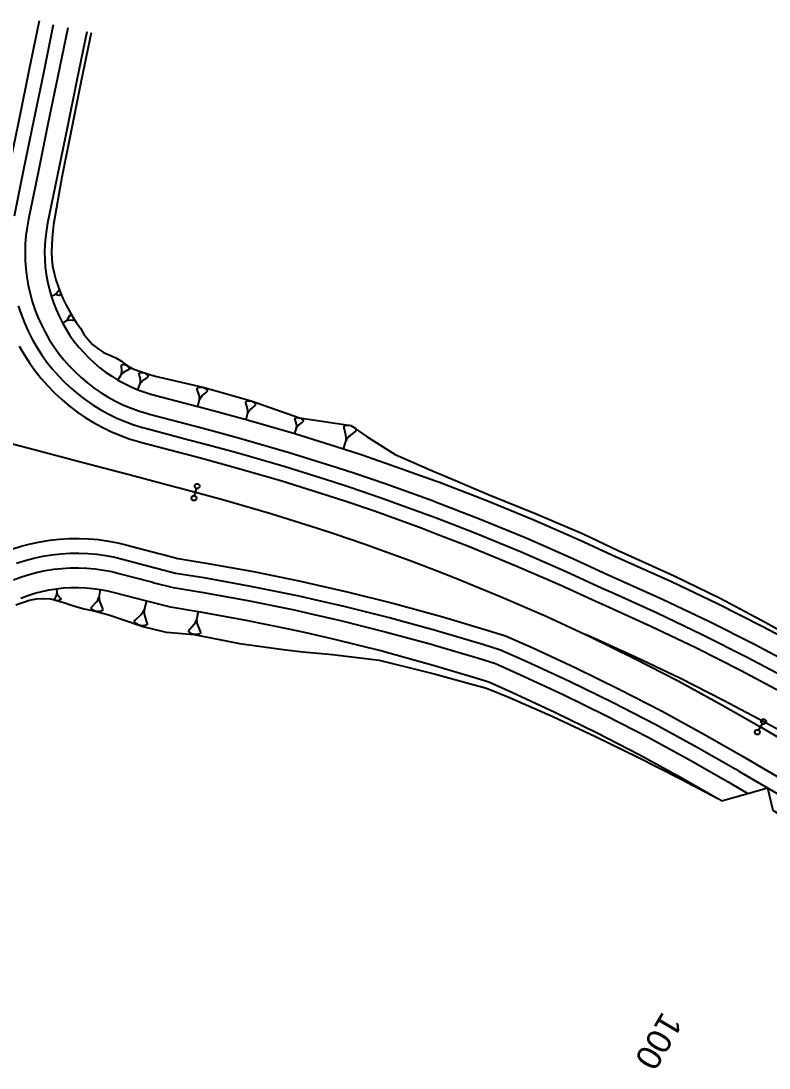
# Model space of a CAD drawing. Extents: x 383808 to 384559, y 802827 to 803490.
# Drawn here: x 384057.7 to 384134, y 803379.5 to 803486.3 of the extents above; entities that cross this region are included whole.
import ezdxf
from ezdxf.enums import TextEntityAlignment as Align

# ---------------------------------------------------------------- set-up
doc = ezdxf.new("R2010")
doc.units = 0
doc.layers.get('0').update_dxf_attribs({"linetype": 'CONTINUOUS'})
doc.styles.add('ARIAL', font='ARIAL.FON')

msp = doc.modelspace()

# ---------------------------------------------------------------- linework, layer by layer
at = {"color": 7}
for p, q in [((384060.7616, 803458.2379), (384061.1095, 803458.344)), ((384061.1095, 803458.344), (384061.1463, 803458.366)), ((384061.1523, 803458.3461), (384061.1095, 803458.344)), ((384061.1463, 803458.366), (384061.183, 803458.3881)), ((384061.1951, 803458.3483), (384061.1523, 803458.3461)), ((384061.183, 803458.3881), (384061.2197, 803458.4101)), ((384061.2379, 803458.3505), (384061.1951, 803458.3483)), ((384061.2197, 803458.4101), (384061.2872, 803458.4742)), ((384061.3296, 803458.335), (384061.2379, 803458.3505)), ((384061.2872, 803458.4742), (384061.4872, 803458.709)), ((384061.6266, 803458.2517), (384061.3296, 803458.335)), ((384061.4872, 803458.709), (384061.5041, 803458.725)), ((384061.5041, 803458.725), (384061.5309, 803458.744)), ((384061.5309, 803458.744), (384061.5408, 803458.7471)), ((384061.5408, 803458.7471), (384061.5637, 803458.7432)), ((384061.5637, 803458.7432), (384061.5767, 803458.7363)), ((384061.5767, 803458.7363), (384061.5897, 803458.7294)), ((384061.5897, 803458.7294), (384061.6187, 803458.7056)), ((384061.6187, 803458.7056), (384061.6537, 803458.662)), ((384061.6496, 803458.2478), (384061.6266, 803458.2517)), ((384061.6824, 803458.2469), (384061.6496, 803458.2478)), ((384061.6537, 803458.662), (384061.6727, 803458.6352)), ((384061.6727, 803458.6352), (384061.6948, 803458.5984)), ((384061.6924, 803458.25), (384061.6824, 803458.2469)), ((384061.7092, 803458.266), (384061.6924, 803458.25)), ((384061.6948, 803458.5984), (384061.726, 803458.5319)), ((384061.7161, 803458.2789), (384061.7092, 803458.266)), ((384061.723, 803458.2919), (384061.7161, 803458.2789)), ((384061.7338, 803458.3278), (384061.723, 803458.2919)), ((384061.726, 803458.5319), (384061.7372, 803458.4592)), ((384061.7386, 803458.3836), (384061.7338, 803458.3278)), ((384061.7372, 803458.4592), (384061.7394, 803458.4164)), ((384061.7394, 803458.4164), (384061.7386, 803458.3836)), ((384062.3069, 803455.6857), (384062.3455, 803455.721)), ((384062.3455, 803455.721), (384062.3841, 803455.7563)), ((384062.3841, 803455.7563), (384062.4227, 803455.7916)), ((384062.4589, 803455.7247), (384062.4082, 803455.7117)), ((384062.4227, 803455.7916), (384062.4878, 803455.8845)), ((384062.5722, 803455.7283), (384062.4589, 803455.7247)), ((384062.4878, 803455.8845), (384062.6701, 803456.2139)), ((384062.9477, 803455.7007), (384062.5722, 803455.7283)), ((384062.6701, 803456.2139), (384062.6864, 803456.2371)), ((384062.6864, 803456.2371), (384062.7138, 803456.2663)), ((384062.7138, 803456.2663), (384062.725, 803456.2724)), ((384062.725, 803456.2724), (384062.7533, 803456.2733)), ((384062.7533, 803456.2733), (384062.7705, 803456.2682)), ((384062.7705, 803456.2682), (384062.7877, 803456.263)), ((384062.7877, 803456.263), (384062.8281, 803456.2416)), ((384062.8281, 803456.2416), (384062.8806, 803456.1979)), ((384062.8806, 803456.1979), (384062.9098, 803456.1705)), ((384062.9098, 803456.1705), (384062.9451, 803456.1319)), ((384062.9451, 803456.1319), (384062.9985, 803456.0599)), ((384062.9985, 803456.0599), (384063.0296, 803455.9757)), ((384063.043, 803455.7378), (384063.0267, 803455.7146)), ((384063.0296, 803455.9757), (384063.0426, 803455.9251)), ((384063.0426, 803455.9251), (384063.0496, 803455.8856)), ((384063.0481, 803455.755), (384063.043, 803455.7378)), ((384063.0532, 803455.7722), (384063.0481, 803455.755)), ((384063.0496, 803455.8856), (384063.0574, 803455.8177)), ((384063.0574, 803455.8177), (384063.0532, 803455.7722)), ((384061.9165, 803455.4745), (384062.3069, 803455.6857)), ((384062.3576, 803455.6987), (384062.3069, 803455.6857)), ((384062.4082, 803455.7117), (384062.3576, 803455.6987)), ((384062.976, 803455.7016), (384062.9477, 803455.7007)), ((384063.0155, 803455.7086), (384062.976, 803455.7016)), ((384063.0267, 803455.7146), (384063.0155, 803455.7086)), ((384067.9504, 803450.3211), (384067.971, 803450.3927)), ((384067.9571, 803451.0894), (384067.9596, 803451.1297)), ((384067.9809, 803450.5539), (384067.9571, 803451.0894)), ((384067.9596, 803451.1297), (384067.9711, 803451.1857)), ((384067.971, 803450.3927), (384067.9809, 803450.5539)), ((384067.9711, 803451.1857), (384067.9802, 803451.2013)), ((384067.9802, 803451.2013), (384068.0139, 803451.2235)), ((384068.0139, 803451.2235), (384068.0386, 803451.2301)), ((384068.0386, 803451.2301), (384068.0633, 803451.2367)), ((384068.0633, 803451.2367), (384068.1282, 803451.2408)), ((384068.1997, 803450.4272), (384068.0648, 803450.3384)), ((384068.1282, 803451.2408), (384068.2245, 803451.2268)), ((384068.676, 803450.6731), (384068.1997, 803450.4272)), ((384068.2245, 803451.2268), (384068.2804, 803451.2152)), ((384068.2804, 803451.2152), (384068.352, 803451.1947)), ((384068.352, 803451.1947), (384068.4704, 803451.1469)), ((384068.4704, 803451.1469), (384068.5708, 803451.068)), ((384068.5708, 803451.068), (384068.6242, 803451.0161)), ((384068.6242, 803451.0161), (384068.6621, 803450.9733)), ((384068.6621, 803450.9733), (384068.7221, 803450.8968)), ((384068.7097, 803450.6953), (384068.676, 803450.6731)), ((384068.7525, 803450.7331), (384068.7097, 803450.6953)), ((384068.7221, 803450.8968), (384068.7509, 803450.8384)), ((384068.7509, 803450.8384), (384068.7575, 803450.8138)), ((384068.7616, 803450.7488), (384068.7525, 803450.7331)), ((384068.7575, 803450.8138), (384068.764, 803450.7891)), ((384068.764, 803450.7891), (384068.7616, 803450.7488)), ((384069.8046, 803450.3759), (384069.8293, 803450.3866)), ((384069.8293, 803450.3866), (384069.8539, 803450.3973)), ((384069.8539, 803450.3973), (384069.9208, 803450.4118)), ((384069.9208, 803450.4118), (384070.0231, 803450.4124)), ((384070.0231, 803450.4124), (384070.0831, 803450.4092)), ((384070.0831, 803450.4092), (384070.1608, 803450.399)), ((384070.1608, 803450.399), (384070.2915, 803450.368)), ((384067.5925, 803449.631), (384067.9093, 803450.178)), ((384067.9093, 803450.178), (384067.9299, 803450.2496)), ((384067.9611, 803450.2315), (384067.9093, 803450.178)), ((384067.9299, 803450.2496), (384067.9504, 803450.3211)), ((384068.013, 803450.2849), (384067.9611, 803450.2315)), ((384068.0648, 803450.3384), (384068.013, 803450.2849)), ((384069.7629, 803450.2698), (384069.7661, 803450.3298)), ((384069.7667, 803450.2275), (384069.7629, 803450.2698)), ((384069.7661, 803450.3298), (384069.7731, 803450.3475)), ((384069.8756, 803449.6743), (384069.7667, 803450.2275)), ((384069.7731, 803450.3475), (384069.8046, 803450.3759)), ((384069.8602, 803449.2721), (384069.8703, 803449.3498)), ((384069.9057, 803449.3358), (384069.8602, 803449.2721)), ((384069.8703, 803449.3498), (384069.8805, 803449.4274)), ((384069.8906, 803449.5051), (384069.8756, 803449.6743)), ((384069.8805, 803449.4274), (384069.8906, 803449.5051)), ((384069.9512, 803449.3996), (384069.9057, 803449.3358)), ((384069.9967, 803449.4633), (384069.9512, 803449.3996)), ((384070.123, 803449.5769), (384069.9967, 803449.4633)), ((384070.5798, 803449.9075), (384070.123, 803449.5769)), ((384070.2915, 803450.368), (384070.4083, 803450.3016)), ((384070.4083, 803450.3016), (384070.472, 803450.2561)), ((384070.472, 803450.2561), (384070.5181, 803450.2176)), ((384070.5181, 803450.2176), (384070.5925, 803450.1475)), ((384070.6114, 803449.9359), (384070.5798, 803449.9075)), ((384070.5925, 803450.1475), (384070.6317, 803450.0912)), ((384070.6499, 803449.982), (384070.6114, 803449.9359)), ((384070.6317, 803450.0912), (384070.6424, 803450.0666)), ((384070.6424, 803450.0666), (384070.6531, 803450.042)), ((384070.6569, 803449.9997), (384070.6499, 803449.982)), ((384070.6531, 803450.042), (384070.6569, 803449.9997)), ((384069.6167, 803448.6534), (384069.8602, 803449.2721)), ((384075.672, 803448.7938), (384075.6774, 803448.8141)), ((384075.6763, 803448.7277), (384075.672, 803448.7938)), ((384075.6859, 803448.6818), (384075.6763, 803448.7277)), ((384075.6774, 803448.8141), (384075.7083, 803448.8492)), ((384075.8767, 803448.0897), (384075.6859, 803448.6818)), ((384075.7083, 803448.8492), (384075.7339, 803448.8642)), ((384075.7339, 803448.8642), (384075.7595, 803448.8791)), ((384075.7595, 803448.8791), (384075.831, 803448.9036)), ((384075.831, 803448.9036), (384075.943, 803448.9175)), ((384075.943, 803448.9175), (384076.0091, 803448.9217)), ((384076.0091, 803448.9217), (384076.0955, 803448.9206)), ((384076.0955, 803448.9206), (384076.2427, 803448.9035)), ((384076.6181, 803448.4362), (384076.1604, 803448.015)), ((384076.2427, 803448.9035), (384076.3793, 803448.8459)), ((384076.3793, 803448.8459), (384076.455, 803448.8043)), ((384076.455, 803448.8043), (384076.5104, 803448.768)), ((384076.5104, 803448.768), (384076.6011, 803448.7008)), ((384076.6011, 803448.7008), (384076.6512, 803448.6442)), ((384076.649, 803448.4714), (384076.6181, 803448.4362)), ((384076.6853, 803448.5269), (384076.649, 803448.4714)), ((384076.6512, 803448.6442), (384076.6662, 803448.6186)), ((384076.6662, 803448.6186), (384076.6811, 803448.593)), ((384076.6811, 803448.593), (384076.6907, 803448.5471)), ((384076.6907, 803448.5471), (384076.6853, 803448.5269)), ((384075.7249, 803446.9377), (384075.9118, 803447.647)), ((384075.915, 803447.9062), (384075.8767, 803448.0897)), ((384075.9118, 803447.647), (384075.9128, 803447.7334)), ((384075.9534, 803447.7228), (384075.9118, 803447.647)), ((384075.9128, 803447.7334), (384075.9139, 803447.8198)), ((384075.9139, 803447.8198), (384075.915, 803447.9062)), ((384075.995, 803447.7985), (384075.9534, 803447.7228)), ((384076.0366, 803447.8742), (384075.995, 803447.7985)), ((384076.1604, 803448.015), (384076.0366, 803447.8742)), ((384080.6336, 803447.4095), (384080.639, 803447.429)), ((384080.6369, 803447.3456), (384080.6336, 803447.4095)), ((384080.6456, 803447.3012), (384080.6369, 803447.3456)), ((384080.639, 803447.429), (384080.6693, 803447.4626)), ((384080.8224, 803446.7271), (384080.6456, 803447.3012)), ((384080.6693, 803447.4626), (384080.6942, 803447.4767)), ((384080.6942, 803447.4767), (384080.7191, 803447.4908)), ((384080.7191, 803447.4908), (384080.7885, 803447.5136)), ((384080.7885, 803447.5136), (384080.8968, 803447.5255)), ((384080.8968, 803447.5255), (384080.9607, 803447.5288)), ((384080.9607, 803447.5288), (384081.0441, 803447.5267)), ((384081.0441, 803447.5267), (384081.1861, 803447.5083)), ((384081.1861, 803447.5083), (384081.3172, 803447.4509)), ((384081.3172, 803447.4509), (384081.3898, 803447.4098)), ((384081.3898, 803447.4098), (384081.4429, 803447.3741)), ((384081.4429, 803447.3741), (384081.5296, 803447.308)), ((384081.5296, 803447.308), (384081.5772, 803447.2528)), ((384081.5772, 803447.2528), (384081.5913, 803447.2279)), ((384081.5913, 803447.2279), (384081.6054, 803447.203)), ((384081.6054, 803447.203), (384081.6141, 803447.1586)), ((384080.6614, 803445.6166), (384080.8507, 803446.2992)), ((384080.8571, 803446.5494), (384080.8224, 803446.7271)), ((384080.8507, 803446.2992), (384080.8528, 803446.3826)), ((384080.8918, 803446.3718), (384080.8507, 803446.2992)), ((384080.8528, 803446.3826), (384080.855, 803446.466)), ((384080.855, 803446.466), (384080.8571, 803446.5494)), ((384080.933, 803446.4444), (384080.8918, 803446.3718)), ((384080.9741, 803446.517), (384080.933, 803446.4444)), ((384081.0954, 803446.6514), (384080.9741, 803446.517)), ((384081.5427, 803447.0524), (384081.0954, 803446.6514)), ((384081.573, 803447.086), (384081.5427, 803447.0524)), ((384081.6087, 803447.1391), (384081.573, 803447.086)), ((384081.6141, 803447.1586), (384081.6087, 803447.1391)), ((384085.6517, 803445.7122), (384085.6567, 803445.7288)), ((384085.6533, 803445.6574), (384085.6517, 803445.7122)), ((384085.6599, 803445.6193), (384085.6533, 803445.6574)), ((384085.6567, 803445.7288), (384085.6833, 803445.757)), ((384085.8006, 803445.1245), (384085.6599, 803445.6193)), ((384085.6833, 803445.757), (384085.7049, 803445.7686)), ((384085.7049, 803445.7686), (384085.7265, 803445.7802)), ((384085.7265, 803445.7802), (384085.7862, 803445.7984)), ((384085.7862, 803445.7984), (384085.8792, 803445.8067)), ((384085.8271, 803444.9717), (384085.8006, 803445.1245)), ((384085.8792, 803445.8067), (384085.934, 803445.8083)), ((384086.033, 803445.0546), (384085.9266, 803444.9418)), ((384085.934, 803445.8083), (384086.0054, 803445.8049)), ((384086.0054, 803445.8049), (384086.1265, 803445.7865)), ((384086.4233, 803445.3896), (384086.033, 803445.0546)), ((384086.1265, 803445.7865), (384086.2377, 803445.735)), ((384086.2377, 803445.735), (384086.2991, 803445.6984)), ((384086.2991, 803445.6984), (384086.3439, 803445.6668)), ((384086.3439, 803445.6668), (384086.4169, 803445.6087)), ((384086.4169, 803445.6087), (384086.4567, 803445.5605)), ((384086.4499, 803445.4178), (384086.4233, 803445.3896)), ((384086.4815, 803445.4625), (384086.4499, 803445.4178)), ((384086.4567, 803445.5605), (384086.4683, 803445.5389)), ((384086.4683, 803445.5389), (384086.4799, 803445.5173)), ((384086.4799, 803445.5173), (384086.4865, 803445.4791)), ((384086.4865, 803445.4791), (384086.4815, 803445.4625)), ((384085.6421, 803444.1767), (384085.8169, 803444.7576)), ((384085.8169, 803444.7576), (384085.8203, 803444.829)), ((384085.8535, 803444.819), (384085.8169, 803444.7576)), ((384085.8203, 803444.829), (384085.8237, 803444.9003)), ((384085.8237, 803444.9003), (384085.8271, 803444.9717)), ((384085.8901, 803444.8804), (384085.8535, 803444.819)), ((384085.9266, 803444.9418), (384085.8901, 803444.8804)), ((384090.654, 803444.9004), (384090.6619, 803444.9248)), ((384090.6546, 803444.8193), (384090.654, 803444.9004)), ((384090.6631, 803444.7626), (384090.6546, 803444.8193)), ((384090.6619, 803444.9248), (384090.7021, 803444.9657)), ((384090.8554, 803444.026), (384090.6631, 803444.7626)), ((384090.7021, 803444.9657), (384090.7344, 803444.9822)), ((384090.7344, 803444.9822), (384090.7667, 803444.9986)), ((384090.7667, 803444.9986), (384090.8558, 803445.0237)), ((384090.8896, 803443.7992), (384090.8554, 803444.026)), ((384090.8558, 803445.0237), (384090.9936, 803445.0328)), ((384090.9936, 803445.0328), (384091.0747, 803445.0335)), ((384091.0747, 803445.0335), (384091.1802, 803445.0262)), ((384091.1802, 803445.0262), (384091.3588, 803444.9951)), ((384091.7852, 803444.3982), (384091.1969, 803443.9151)), ((384091.3588, 803444.9951), (384091.5217, 803444.9152)), ((384091.5217, 803444.9152), (384091.6113, 803444.8592)), ((384091.6113, 803444.8592), (384091.6766, 803444.811)), ((384091.6766, 803444.811), (384091.7827, 803444.7226)), ((384091.7827, 803444.7226), (384091.84, 803444.6501)), ((384091.8255, 803444.4391), (384091.7852, 803444.3982)), ((384091.8736, 803444.5043), (384091.8255, 803444.4391)), ((384091.84, 803444.6501), (384091.8565, 803444.6177)), ((384091.8565, 803444.6177), (384091.873, 803444.5854)), ((384091.873, 803444.5854), (384091.8815, 803444.5287)), ((384091.8815, 803444.5287), (384091.8736, 803444.5043)), ((384090.5904, 803442.629), (384090.8677, 803443.4827)), ((384090.8677, 803443.4827), (384090.875, 803443.5882)), ((384090.9238, 803443.5724), (384090.8677, 803443.4827)), ((384090.875, 803443.5882), (384090.8823, 803443.6937)), ((384090.8823, 803443.6937), (384090.8896, 803443.7992)), ((384090.9798, 803443.662), (384090.9238, 803443.5724)), ((384091.0359, 803443.7517), (384090.9798, 803443.662)), ((384091.1969, 803443.9151), (384091.0359, 803443.7517)), ((384061.3028, 803428.3606), (384061.3628, 803427.9174)), ((384065.7854, 803428.291), (384065.6492, 803427.4754)), ((384061.1319, 803427.2414), (384061.1394, 803427.2811)), ((384061.1336, 803427.2287), (384061.1319, 803427.2414)), ((384061.1497, 803427.2051), (384061.1336, 803427.2287)), ((384061.1394, 803427.2811), (384061.1486, 803427.3081)), ((384061.1486, 803427.3081), (384061.3084, 803427.6521)), ((384061.164, 803427.1941), (384061.1497, 803427.2051)), ((384061.1784, 803427.1832), (384061.164, 803427.1941)), ((384061.2198, 803427.163), (384061.1784, 803427.1832)), ((384061.2866, 803427.1462), (384061.2198, 803427.163)), ((384061.3263, 803427.1387), (384061.2866, 803427.1462)), ((384061.3084, 803427.6521), (384061.3454, 803427.7603)), ((384061.3787, 803427.1329), (384061.3263, 803427.1387)), ((384061.3454, 803427.7603), (384061.3512, 803427.8126)), ((384061.3512, 803427.8126), (384061.357, 803427.865)), ((384061.357, 803427.865), (384061.3628, 803427.9174)), ((384061.3628, 803427.9174), (384061.3823, 803427.8684)), ((384061.469, 803427.1322), (384061.3787, 803427.1329)), ((384061.3823, 803427.8684), (384061.4018, 803427.8195)), ((384061.4018, 803427.8195), (384061.4213, 803427.7706)), ((384061.4213, 803427.7706), (384061.4857, 803427.6761)), ((384061.5559, 803427.1569), (384061.469, 803427.1322)), ((384061.4857, 803427.6761), (384061.7311, 803427.3869)), ((384061.6049, 803427.1764), (384061.5559, 803427.1569)), ((384061.6412, 803427.1942), (384061.6049, 803427.1764)), ((384061.701, 803427.2281), (384061.6412, 803427.1942)), ((384061.7356, 803427.2586), (384061.701, 803427.2281)), ((384061.7311, 803427.3869), (384061.7472, 803427.3633)), ((384061.7466, 803427.273), (384061.7356, 803427.2586)), ((384061.7575, 803427.2873), (384061.7466, 803427.273)), ((384061.7472, 803427.3633), (384061.765, 803427.327)), ((384061.7668, 803427.3144), (384061.7575, 803427.2873)), ((384061.765, 803427.327), (384061.7668, 803427.3144)), ((384064.9381, 803426.5164), (384065.4082, 803427.0366)), ((384065.4082, 803427.0366), (384065.5326, 803427.2075)), ((384065.5326, 803427.2075), (384065.5714, 803427.2968)), ((384065.5714, 803427.2968), (384065.6103, 803427.3861)), ((384065.6103, 803427.3861), (384065.6492, 803427.4754)), ((384065.6492, 803427.4754), (384065.6569, 803427.3783)), ((384065.6569, 803427.3783), (384065.6646, 803427.2812)), ((384065.6646, 803427.2812), (384065.6724, 803427.1841)), ((384065.6724, 803427.1841), (384065.7344, 803426.9821)), ((384065.7344, 803426.9821), (384066.01, 803426.3373)), ((384070.5029, 803427.114), (384070.2645, 803426.2089)), ((384064.8681, 803426.3844), (384064.872, 803426.4077)), ((384064.8836, 803426.3339), (384064.8681, 803426.3844)), ((384064.872, 803426.4077), (384064.907, 803426.4737)), ((384064.903, 803426.3067), (384064.8836, 803426.3339)), ((384064.9224, 803426.2795), (384064.903, 803426.3067)), ((384064.907, 803426.4737), (384064.9381, 803426.5164)), ((384064.9846, 803426.2212), (384064.9224, 803426.2795)), ((384065.0933, 803426.1551), (384064.9846, 803426.2212)), ((384065.1593, 803426.1201), (384065.0933, 803426.1551)), ((384065.2486, 803426.0813), (384065.1593, 803426.1201)), ((384065.4078, 803426.0307), (384065.2486, 803426.0813)), ((384065.5748, 803426.0268), (384065.4078, 803426.0307)), ((384065.6719, 803426.0345), (384065.5748, 803426.0268)), ((384065.7457, 803426.0461), (384065.6719, 803426.0345)), ((384065.87, 803426.0733), (384065.7457, 803426.0461)), ((384065.9477, 803426.1082), (384065.87, 803426.0733)), ((384065.9749, 803426.1276), (384065.9477, 803426.1082)), ((384066.0021, 803426.147), (384065.9749, 803426.1276)), ((384066.0332, 803426.1897), (384066.0021, 803426.147)), ((384066.01, 803426.3373), (384066.0255, 803426.2868)), ((384066.0255, 803426.2868), (384066.0371, 803426.213)), ((384066.0371, 803426.213), (384066.0332, 803426.1897)), ((384069.9473, 803425.7394), (384070.1052, 803425.9191)), ((384070.1052, 803425.9191), (384070.1583, 803426.0157)), ((384070.1583, 803426.0157), (384070.2114, 803426.1123)), ((384070.2114, 803426.1123), (384070.2645, 803426.2089)), ((384070.2617, 803425.9884), (384070.2603, 803425.8782)), ((384070.2603, 803425.8782), (384070.3093, 803425.6441)), ((384070.2631, 803426.0987), (384070.2617, 803425.9884)), ((384070.2645, 803426.2089), (384070.2631, 803426.0987)), ((384075.7636, 803426.0398), (384075.6192, 803425.1879)), ((384069.2707, 803425.0605), (384069.2775, 803425.0863)), ((384069.2829, 803425.0019), (384069.2707, 803425.0605)), ((384069.2775, 803425.0863), (384069.3238, 803425.1571)), ((384069.3019, 803424.9693), (384069.2829, 803425.0019)), ((384069.321, 803424.9366), (384069.3019, 803424.9693)), ((384069.3849, 803424.8644), (384069.321, 803424.9366)), ((384069.3238, 803425.1571), (384069.3632, 803425.202)), ((384069.3632, 803425.202), (384069.9473, 803425.7394)), ((384069.5006, 803424.7787), (384069.3849, 803424.8644)), ((384069.5714, 803424.7324), (384069.5006, 803424.7787)), ((384070.3093, 803425.6441), (384070.5527, 803424.8886)), ((384070.5527, 803424.8886), (384070.565, 803424.8301)), ((384070.565, 803424.8301), (384070.5704, 803424.7457)), ((384075.3663, 803424.73), (384075.4967, 803424.9082)), ((384075.4967, 803424.9082), (384075.5375, 803425.0015)), ((384075.5375, 803425.0015), (384075.5784, 803425.0947)), ((384075.5784, 803425.0947), (384075.6192, 803425.1879)), ((384075.6192, 803425.1879), (384075.627, 803425.0864)), ((384075.627, 803425.0864), (384075.6349, 803424.985)), ((384075.6349, 803424.985), (384075.6427, 803424.8835)), ((384075.6427, 803424.8835), (384075.7071, 803424.6723)), ((384069.668, 803424.6793), (384069.5714, 803424.7324)), ((384069.8422, 803424.6057), (384069.668, 803424.6793)), ((384070.03, 803424.5839), (384069.8422, 803424.6057)), ((384070.1402, 803424.5825), (384070.03, 803424.5839)), ((384070.2246, 803424.5879), (384070.1402, 803424.5825)), ((384070.3675, 803424.6056), (384070.2246, 803424.5879)), ((384070.4587, 803424.6369), (384070.3675, 803424.6056)), ((384070.4914, 803424.6559), (384070.4587, 803424.6369)), ((384070.5241, 803424.675), (384070.4914, 803424.6559)), ((384070.5636, 803424.7199), (384070.5241, 803424.675)), ((384070.5704, 803424.7457), (384070.5636, 803424.7199)), ((384074.8003, 803424.0498), (384074.8045, 803424.0741)), ((384074.8164, 803423.997), (384074.8003, 803424.0498)), ((384074.8045, 803424.0741), (384074.8412, 803424.143)), ((384074.8366, 803423.9685), (384074.8164, 803423.997)), ((384074.8569, 803423.94), (384074.8366, 803423.9685)), ((384074.8412, 803424.143), (384074.8738, 803424.1876)), ((384074.9216, 803423.879), (384074.8569, 803423.94)), ((384074.8738, 803424.1876), (384075.3663, 803424.73)), ((384075.0351, 803423.8097), (384074.9216, 803423.879)), ((384075.104, 803423.773), (384075.0351, 803423.8097)), ((384075.1972, 803423.7321), (384075.104, 803423.773)), ((384075.3634, 803423.6789), (384075.1972, 803423.7321)), ((384075.7166, 803423.6942), (384075.6394, 803423.6822)), ((384075.7071, 803424.6723), (384075.9934, 803423.9978)), ((384075.8465, 803423.7222), (384075.7166, 803423.6942)), ((384075.9278, 803423.7585), (384075.8465, 803423.7222)), ((384075.9562, 803423.7787), (384075.9278, 803423.7585)), ((384075.9847, 803423.799), (384075.9562, 803423.7787)), ((384076.0173, 803423.8435), (384075.9847, 803423.799)), ((384075.9934, 803423.9978), (384076.0094, 803423.945)), ((384076.0094, 803423.945), (384076.0214, 803423.8679)), ((384076.0214, 803423.8679), (384076.0173, 803423.8435)), ((384075.5379, 803423.6744), (384075.3634, 803423.6789)), ((384075.6394, 803423.6822), (384075.5379, 803423.6744))]:
    msp.add_line(p, q, dxfattribs=at)
at = {"color": 1}
for p, q in [((384075.4127, 803437.8371), (384075.6062, 803438.5719)), ((384132.9528, 803413.9384), (384133.3368, 803414.5941))]:
    msp.add_line(p, q, dxfattribs=at)
at = {"color": 7, "linetype": 'CONTINUOUS'}
for points in [[(384059.5473, 803486.2571), (384058.5389, 803481.3455), (384057.5305, 803476.4339), (384056.5221, 803471.5224), (384055.5184, 803466.6338)], [(384064.8391, 803485.0562), (384063.8332, 803480.1441), (384062.839, 803475.2295), (384061.8567, 803470.3126), (384061.015, 803465.5051)], [(384061.0197, 803465.5043), (384060.9283, 803464.8147), (384060.8754, 803464.0991), (384060.8361, 803463.3849), (384060.823, 803462.6705), (384060.8499, 803461.9569), (384060.9206, 803461.247), (384061.0653, 803460.5481), (384061.2515, 803459.8618), (384061.476, 803459.1901), (384061.726, 803458.5319), (384061.9869, 803457.8826), (384062.2997, 803457.2577), (384062.645, 803456.6536), (384062.9985, 803456.0599), (384063.3733, 803455.4823), (384063.7567, 803454.913), (384064.1184, 803454.3272), (384064.5391, 803453.7823), (384065.0079, 803453.2783), (384065.5485, 803452.8478), (384066.1177, 803452.4604), (384066.7456, 803452.1603), (384067.3808, 803451.8972), (384067.9464, 803451.5558), (384068.4704, 803451.1469), (384069.0531, 803450.8321), (384069.6689, 803450.5872), (384070.2915, 803450.368), (384070.92, 803450.174), (384071.5544, 803450.0045), (384071.8283, 803449.9383), (384076.2427, 803448.9035), (384076.5163, 803448.8277), (384078.202, 803448.3611), (384081.1861, 803447.5083), (384086.1265, 803445.7865), (384091.3588, 803444.9951), (384093.0094, 803443.8373), (384095.8742, 803442.0353), (384100, 803440.2595)], [(384057.5187, 803453.0955), (384058.0163, 803452.2282), (384058.5566, 803451.3869), (384059.1382, 803450.5736), (384059.7598, 803449.7904), (384060.4198, 803449.0392), (384061.1165, 803448.322), (384061.8482, 803447.6405), (384062.613, 803446.9964), (384063.409, 803446.3913), (384064.2343, 803445.8268), (384065.0868, 803445.3042), (384065.9643, 803444.8249), (384066.8647, 803444.3901), (384067.7857, 803444.0008), (384068.725, 803443.658), (384069.6802, 803443.3626), (384070.0152, 803443.2712), (384074.4513, 803442.1027), (384074.7257, 803442.0303), (384076.401, 803441.589), (384079.3251, 803440.7985), (384084.2015, 803439.3888), (384089.046, 803437.8735), (384090.8242, 803437.2881), (384093.8564, 803436.2532), (384098.6305, 803434.5287), (384100, 803434.0001)], [(384044.5493, 803446.36), (384049.3844, 803445.0864), (384050.8576, 803444.6983), (384054.2195, 803443.8127), (384059.0545, 803442.5391), (384063.8896, 803441.2654), (384068.7246, 803439.9918), (384073.5597, 803438.7181), (384073.8342, 803438.6458), (384075.5095, 803438.2045), (384078.3898, 803437.4258), (384083.193, 803436.0372), (384087.9649, 803434.5446), (384089.7165, 803433.968), (384092.7032, 803432.9486), (384097.4057, 803431.25), (384100, 803430.2487)], [(384100, 803440.2595), (384100.6644, 803439.9735), (384105.4522, 803437.9358), (384110.2742, 803435.992), (384115.0544, 803433.945), (384118.6871, 803432.2289), (384119.6051, 803431.8204), (384124.3453, 803429.6724), (384129.0268, 803427.3927), (384133.6283, 803424.9492), (384137.8293, 803422.6145), (384138.1649, 803422.4241), (384142.5238, 803419.9682), (384146.8872, 803417.5208), (384151.2565, 803415.0842), (384155.6485, 803412.6892), (384160.0551, 803410.321), (384164.473, 803407.9738), (384168.9061, 803405.6545), (384172.9946, 803403.5274), (384173.3436, 803403.3464), (384174.0969, 803402.9567), (384177.7403, 803401.0495), (384179.759, 803400)], [(384056.7484, 803432.3877), (384057.7008, 803432.6922), (384058.6672, 803432.9488), (384059.6453, 803433.1567), (384060.6325, 803433.3155), (384061.6264, 803433.4247), (384062.6245, 803433.4841), (384063.6244, 803433.4936), (384064.6234, 803433.4531), (384065.6193, 803433.3627), (384066.6093, 803433.2227), (384067.5911, 803433.0333), (384068.4085, 803432.8363), (384071.7766, 803431.949), (384072.0511, 803431.8767), (384073.7106, 803431.4396), (384073.7268, 803431.437), (384076.5992, 803430.9695), (384081.4065, 803430.1002), (384086.2042, 803429.1234), (384087.9708, 803428.7359), (384090.9899, 803428.039), (384095.7611, 803426.8472), (384100, 803425.6888)], [(384100, 803434.0001), (384103.366, 803432.7009), (384108.0606, 803430.7706), (384112.7121, 803428.7386), (384116.4009, 803427.0406), (384117.3321, 803426.6348), (384121.9631, 803424.5444), (384126.5506, 803422.3523), (384131.0924, 803420.0593), (384135.2449, 803417.8526), (384135.5805, 803417.6702), (384139.9755, 803415.2809), (384144.3706, 803412.8916), (384148.7656, 803410.5022), (384153.1607, 803408.1129), (384157.5558, 803405.7236), (384161.9508, 803403.3343), (384166.3459, 803400.945), (384168.0842, 803400)], [(384100, 803430.2487), (384102.0702, 803429.4496), (384106.6945, 803427.5482), (384111.2763, 803425.5467), (384115.8136, 803423.4461), (384120.3041, 803421.2474), (384124.7457, 803418.9516), (384129.1364, 803416.5598), (384133.1448, 803414.2662), (384133.4742, 803414.0733), (384137.7889, 803411.5467), (384142.1035, 803409.0201), (384146.4182, 803406.4935), (384150.7329, 803403.9669), (384155.0475, 803401.4403), (384157.5072, 803400)], [(384057.1865, 803426.7001), (384057.8639, 803426.9657), (384058.552, 803427.198), (384059.2729, 803427.3157), (384059.9998, 803427.37), (384060.7332, 803427.3261), (384061.469, 803427.1322), (384062.1772, 803426.9203), (384062.8588, 803426.6916), (384063.5153, 803426.4714), (384064.1537, 803426.2945), (384064.7845, 803426.1696), (384065.4078, 803426.0307), (384066.0245, 803425.8732), (384066.6538, 803425.6907), (384069.8422, 803424.6057), (384070.1138, 803424.5099), (384072.5088, 803423.9368), (384072.5318, 803423.9346), (384075.3634, 803423.6789), (384079.9974, 803422.7677), (384084.7024, 803422.1399), (384086.4496, 803421.9315), (384089.4675, 803421.6464), (384094.254, 803421.0837), (384098.9124, 803419.9254), (384100, 803419.6309)], [(384100, 803425.6888), (384100.5153, 803425.548), (384105.2503, 803424.1417), (384107.1383, 803423.5492), (384109.8405, 803422.3548), (384114.3087, 803420.2862), (384118.7308, 803418.1209), (384123.1049, 803415.86), (384127.4288, 803413.5046), (384131.3762, 803411.246), (384131.7056, 803411.0531), (384136.0203, 803408.5265), (384140.3349, 803405.9999), (384144.6496, 803403.4733), (384148.9643, 803400.9467), (384150.5809, 803400)], [(384114.9098, 803423.8741), (384115.8272, 803423.4748), (384120.3899, 803421.4179), (384124.9098, 803419.2607), (384129.3848, 803417.0041), (384133.4763, 803414.8323), (384133.8119, 803414.6499), (384138.2069, 803412.2606), (384142.602, 803409.8713), (384146.997, 803407.482), (384151.3921, 803405.0927), (384155.7871, 803402.7034), (384160.1822, 803400.3141), (384160.7599, 803400)], [(384100, 803419.6309), (384103.5607, 803418.6669), (384105.1947, 803418.2085), (384107.545, 803417.2581), (384111.9543, 803415.3424), (384116.304, 803413.298), (384120.6227, 803411.1832), (384124.9193, 803409.0148), (384128.8479, 803406.9208), (384129.1791, 803406.7386), (384131.8474, 803407.4935), (384133.8489, 803408.0597), (384134.3344, 803406.0371), (384134.4008, 803405.7608), (384138.5965, 803403.0311), (384142.8242, 803400.3561), (384143.4214, 803400)]]:
    msp.add_lwpolyline(points, dxfattribs=at)
at = {"color": 2, "linetype": 'CONTINUOUS'}
for points in [[(384060.99, 803485.8464), (384059.9816, 803480.9348), (384058.9732, 803476.0232), (384057.9648, 803471.1116), (384056.9837, 803466.3329)], [(384057.4136, 803457.2174), (384057.7053, 803456.3397), (384058.0405, 803455.4777), (384058.4184, 803454.6335), (384058.838, 803453.8092), (384059.2983, 803453.007), (384059.7981, 803452.2287), (384060.3361, 803451.4764), (384060.9111, 803450.752), (384061.5216, 803450.0572), (384062.166, 803449.3937), (384062.8428, 803448.7633), (384063.5502, 803448.1675), (384064.2866, 803447.6078), (384065.05, 803447.0857), (384065.8385, 803446.6023), (384066.6502, 803446.1589), (384067.4831, 803445.7567), (384068.335, 803445.3966), (384069.2038, 803445.0795), (384070.0875, 803444.8062), (384070.409, 803444.7186), (384074.8334, 803443.5532), (384075.1078, 803443.4809), (384076.7865, 803443.0387), (384079.726, 803442.2439), (384084.6337, 803440.8252), (384089.5093, 803439.3001), (384091.299, 803438.711), (384094.3507, 803437.6694), (384099.1554, 803435.9339), (384100, 803435.6079)], [(384100, 803435.6079), (384103.9213, 803434.0943), (384108.6461, 803432.1516), (384113.3275, 803430.1066), (384117.0057, 803428.4132), (384117.9343, 803428.0086), (384122.595, 803425.9048), (384127.212, 803423.6986), (384131.7829, 803421.3909), (384135.9604, 803419.171), (384136.2969, 803418.988), (384140.692, 803416.5987), (384145.087, 803414.2094), (384149.4821, 803411.8201), (384153.8771, 803409.4308), (384158.2722, 803407.0415), (384162.6672, 803404.6522), (384167.0623, 803402.2629), (384171.1107, 803400.062), (384171.2247, 803400)], [(384057.2408, 803430.9708), (384058.1218, 803431.2525), (384059.0157, 803431.4898), (384059.9204, 803431.6821), (384060.8336, 803431.829), (384061.753, 803431.9301), (384062.6762, 803431.985), (384063.6011, 803431.9938), (384064.5252, 803431.9563), (384065.4463, 803431.8727), (384066.3621, 803431.7432), (384067.2703, 803431.568), (384068.051, 803431.3795), (384071.3945, 803430.4985), (384071.669, 803430.4262), (384073.4734, 803429.9584), (384073.4909, 803429.9557), (384076.3485, 803429.4906), (384081.1234, 803428.6271), (384085.8889, 803427.6569), (384087.6435, 803427.2721), (384090.6424, 803426.5798), (384095.3816, 803425.396), (384100, 803424.1339)], [(384100, 803424.1339), (384100.1041, 803424.1055), (384104.8075, 803422.7085), (384106.6254, 803422.1396), (384109.2251, 803420.9868), (384113.6637, 803418.9319), (384118.0566, 803416.781), (384122.4017, 803414.5351), (384126.6969, 803412.1952), (384130.6192, 803409.951), (384130.9476, 803409.7587), (384135.2623, 803407.2321), (384139.5769, 803404.7055), (384143.8916, 803402.1789), (384147.6125, 803400)]]:
    msp.add_lwpolyline(points, dxfattribs=at)
at = {"color": 1, "linetype": 'CONTINUOUS'}
for points in [[(384062.4593, 803485.5447), (384061.4509, 803480.6331), (384060.4425, 803475.7216), (384059.4341, 803470.81), (384058.453, 803466.0313)], [(384064.4185, 803485.1425), (384063.4101, 803480.2309), (384062.4017, 803475.3193), (384061.3933, 803470.4077), (384060.4122, 803465.629)], [(384058.4571, 803466.0304), (384058.3113, 803465.2213), (384058.2019, 803464.3785), (384058.1347, 803463.5312), (384058.1099, 803462.6817), (384058.1277, 803461.832), (384058.1879, 803460.9842), (384058.2903, 803460.1405), (384058.4348, 803459.3029), (384058.621, 803458.4737), (384058.8485, 803457.6547), (384059.1165, 803456.8482), (384059.4245, 803456.0561), (384059.7718, 803455.2803), (384060.1573, 803454.5229), (384060.5803, 803453.7857), (384061.0395, 803453.0706), (384061.534, 803452.3793), (384062.0623, 803451.7136), (384062.6233, 803451.0751), (384063.2155, 803450.4654), (384063.8374, 803449.8861), (384064.4875, 803449.3387), (384065.1641, 803448.8244), (384065.8656, 803448.3445), (384066.5902, 803447.9003), (384067.3361, 803447.4929), (384068.1015, 803447.1233), (384068.8843, 803446.7924), (384069.6827, 803446.501), (384070.4948, 803446.2498), (384070.8026, 803446.166), (384075.2154, 803445.0037), (384075.4899, 803444.9314), (384077.1721, 803444.4883), (384080.1269, 803443.6893), (384085.0659, 803442.2616), (384089.9726, 803440.7268), (384091.7737, 803440.1338), (384094.8449, 803439.0857), (384099.6803, 803437.3391), (384100, 803437.2157)], [(384060.4163, 803465.6282), (384060.2876, 803464.9143), (384060.191, 803464.1706), (384060.1318, 803463.423), (384060.1099, 803462.6734), (384060.1256, 803461.9237), (384060.1787, 803461.1756), (384060.2691, 803460.4312), (384060.3966, 803459.6922), (384060.5609, 803458.9605), (384060.7616, 803458.2379), (384060.9981, 803457.5262), (384061.2699, 803456.8273), (384061.5762, 803456.1428), (384061.9165, 803455.4745), (384062.2896, 803454.824), (384062.6949, 803454.193), (384063.1311, 803453.5831), (384063.5973, 803452.9957), (384064.0923, 803452.4323), (384064.6148, 803451.8944), (384065.1636, 803451.3832), (384065.7372, 803450.9002), (384066.3342, 803450.4464), (384066.9532, 803450.023), (384067.5925, 803449.631), (384068.2507, 803449.2716), (384068.926, 803448.9454), (384069.6167, 803448.6534), (384070.3212, 803448.3963), (384071.038, 803448.1747), (384071.3273, 803448.096), (384075.7249, 803446.9377), (384075.9994, 803446.8654), (384077.6861, 803446.4211), (384080.6614, 803445.6166), (384085.6421, 803444.1767), (384090.5904, 803442.629), (384092.4067, 803442.031), (384095.5039, 803440.974), (384100, 803439.3499)], [(384100, 803439.3499), (384100.3802, 803439.2126), (384105.217, 803437.3456), (384110.0122, 803435.374), (384114.7635, 803433.2984), (384118.4171, 803431.6161), (384119.3394, 803431.2142), (384124.0696, 803429.079), (384128.7553, 803426.84), (384133.3942, 803424.498), (384137.6299, 803422.2471), (384137.9686, 803422.063), (384142.3636, 803419.6737), (384146.7587, 803417.2844), (384151.1537, 803414.8951), (384155.5488, 803412.5058), (384159.9439, 803410.1165), (384164.3389, 803407.7271), (384168.734, 803405.3378), (384172.7824, 803403.137), (384173.1278, 803402.9492), (384173.8734, 803402.5446), (384177.4906, 803400.5852), (384178.588, 803400)], [(384100, 803437.2157), (384104.4766, 803435.4877), (384109.2316, 803433.5326), (384113.943, 803431.4745), (384117.6106, 803429.7859), (384118.5365, 803429.3824), (384123.227, 803427.2652), (384127.8734, 803425.0449), (384132.4735, 803422.7225), (384136.6759, 803420.4893), (384137.0133, 803420.3059), (384141.4084, 803417.9166), (384145.8035, 803415.5273), (384150.1985, 803413.1379), (384154.5936, 803410.7486), (384158.9886, 803408.3593), (384163.3837, 803405.97), (384167.7787, 803403.5807), (384171.8272, 803401.3798), (384172.173, 803401.1918), (384172.9197, 803400.7866), (384174.3719, 803400)], [(384056.9376, 803429.255), (384057.7332, 803429.5539), (384058.5428, 803429.8128), (384059.3642, 803430.0308), (384060.1956, 803430.2076), (384061.0347, 803430.3425), (384061.8795, 803430.4354), (384062.7279, 803430.4859), (384063.5778, 803430.494), (384064.427, 803430.4595), (384065.2734, 803430.3827), (384066.115, 803430.2637), (384066.9497, 803430.1027), (384067.6932, 803429.9228), (384071.0124, 803429.048), (384071.2876, 803428.9755), (384073.2361, 803428.4773), (384073.2549, 803428.4743), (384076.0978, 803428.0117), (384080.8404, 803427.1541), (384085.5735, 803426.1904), (384087.3163, 803425.8082), (384090.2949, 803425.1206), (384095.0021, 803423.9448), (384099.6929, 803422.663), (384100, 803422.5717)], [(384057.6878, 803427.401), (384058.3898, 803427.6648), (384059.1041, 803427.8932), (384059.8289, 803428.0856), (384060.5624, 803428.2415), (384061.3028, 803428.3606), (384062.0483, 803428.4425), (384062.7969, 803428.4871), (384063.5467, 803428.4942), (384064.296, 803428.4638), (384065.0429, 803428.396), (384065.7854, 803428.291), (384066.5223, 803428.1489), (384067.2161, 803427.9805), (384070.5029, 803427.114), (384070.7792, 803427.0412), (384072.9198, 803426.5025), (384072.9403, 803426.4992), (384075.7636, 803426.0398), (384080.4629, 803425.19), (384085.153, 803424.2351), (384086.8799, 803423.8564), (384089.8315, 803423.175), (384094.4962, 803422.0098), (384099.1445, 803420.7396), (384100, 803420.4855)], [(384100, 803422.5717), (384104.3653, 803421.2752), (384106.1124, 803420.7301), (384108.6089, 803419.6192), (384113.0188, 803417.5776), (384117.3824, 803415.441), (384121.6985, 803413.2101), (384125.9651, 803410.8859), (384129.8622, 803408.656), (384130.1896, 803408.4643), (384131.8474, 803407.4935)], [(384100, 803420.4855), (384103.7758, 803419.364), (384105.4284, 803418.8507), (384107.7873, 803417.7958), (384112.1588, 803415.7719), (384116.4834, 803413.6545), (384120.7609, 803411.4435), (384124.9893, 803409.1401), (384128.8529, 803406.9293), (384129.179, 803406.7384)]]:
    msp.add_lwpolyline(points, dxfattribs=at)
at = {"color": 3, "linetype": 'CONTINUOUS'}
for points in [[(384044.5493, 803446.36), (384049.3844, 803445.0864), (384050.8576, 803444.6983), (384054.2195, 803443.8127), (384059.0545, 803442.5391), (384063.8896, 803441.2654), (384068.7246, 803439.9918), (384073.5597, 803438.7181), (384073.8342, 803438.6458), (384075.5095, 803438.2045), (384078.3898, 803437.4258), (384083.193, 803436.0372), (384087.9649, 803434.5446), (384089.7165, 803433.968), (384092.7032, 803432.9486), (384097.4057, 803431.25), (384100, 803430.2487)], [(384100, 803430.2487), (384102.0702, 803429.4496), (384106.6945, 803427.5482), (384111.2763, 803425.5467), (384115.8136, 803423.4461), (384120.3041, 803421.2474), (384124.7457, 803418.9516), (384129.1364, 803416.5598), (384133.1448, 803414.2662), (384133.4742, 803414.0733), (384137.7889, 803411.5467), (384142.1035, 803409.0201), (384146.4182, 803406.4935), (384150.7329, 803403.9669), (384155.0475, 803401.4403), (384157.5072, 803400)]]:
    msp.add_lwpolyline(points, dxfattribs=at)
at = {"color": 1}
for centre, radius in [((384075.6698, 803438.8134), 0.2497), ((384075.3496, 803437.5976), 0.2477), ((384133.463, 803414.8096), 0.2497), ((384132.8276, 803413.7246), 0.2477)]:
    msp.add_circle(centre, radius, dxfattribs=at)

# ---------------------------------------------------------------- texts
at = {"color": 2, "style": 'ARIAL'}
msp.add_text('100', height=2.5, rotation=239.647, dxfattribs=at).set_placement((384125.326, 803384.0796), align=Align.TOP_LEFT)

doc.saveas('drawing.dxf')
